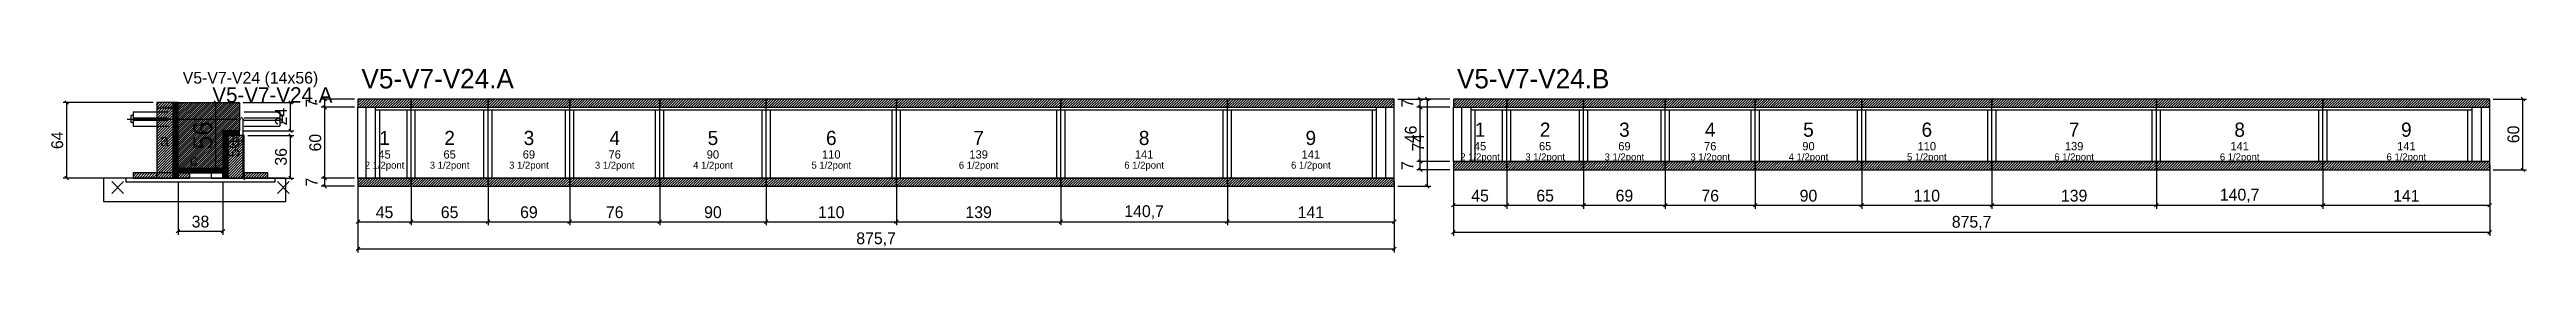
# Model space of a CAD drawing. Extents: x -69 to 2024, y -123 to 33.
import ezdxf
from ezdxf.enums import TextEntityAlignment as Align

# ---------------------------------------------------------------- set-up
doc = ezdxf.new("R2010")
doc.units = 0
for name, color, linetype in [('5', 5, 'Continuous'), ('barrote', 126, 'Continuous'), ('CONCRETO', 251, 'Continuous'), ('COTA', 241, 'Continuous'), ('Cota Seção (2x)', 241, 'Continuous'), ('detalhes', 7, 'Continuous'), ('Hachura', 251, 'Continuous'), ('Madeira', 126, 'Continuous'), ('NOMENCLATURA', 7, 'Continuous'), ('Painéis', 200, 'Continuous'), ('presilha', 224, 'Continuous'), ('SARR_2.2x7', 40, 'Continuous'), ('SARR_3.5x7', 81, 'Continuous'), ('SCO-___-LAJ', 224, 'Continuous'), ('TENSOR', 224, 'Continuous'), ('texto', 7, 'Continuous'), ('Texto Seção', 7, 'Continuous')]:
    doc.layers.add(name, color=color, linetype=linetype)
doc.dimstyles.new('PAINEL', dxfattribs={"dimtxt": 10, "dimasz": 3, "dimexe": 3, "dimexo": 3, "dimgap": 3, "dimtad": 1, "dimblk": 'OBLIQUE', "dimblk1": 'OBLIQUE', "dimcen": 2.5, "dimclrd": 4, "dimclre": 4, "dimclrt": 240, "dimazin": 3, "dimtfac": 1, "dimtmove": 0, "dimatfit": 3})
doc.dimstyles.new('SECAO2X', dxfattribs={"dimtxt": 16, "dimasz": 3, "dimexe": 3, "dimexo": 3, "dimgap": 3, "dimtad": 1, "dimblk": 'OBLIQUE', "dimblk1": 'OBLIQUE', "dimcen": 2.5, "dimclrd": 4, "dimclre": 4, "dimclrt": 240, "dimazin": 3, "dimtfac": 1, "dimtmove": 0, "dimatfit": 3})

# ---------------------------------------------------------------- blocks, each defined once
blk = doc.blocks.new('_OBLIQUE')
at = {"color": 0, "linetype": 'BYBLOCK'}
blk.add_line((-0.5, -0.5), (0.5, 0.5), dxfattribs=at)

msp = doc.modelspace()

# ---------------------------------------------------------------- hatches: boundary and pattern name
at = {"layer": 'COTA'}
h = msp.add_hatch(dxfattribs=at)
h.set_pattern_fill('ANSI31', scale=0.4)
h.paths.add_polyline_path([(40, -52), (40, 4), (92, 4), (92, -20), (78, -20), (78, -52)])
h = msp.add_hatch(dxfattribs=at)
h.set_pattern_fill('ANSI31', scale=0.5)
h.paths.add_polyline_path([(192, 0), (237, 0), (237, 7), (192, 7)])
h = msp.add_hatch(dxfattribs=at)
h.set_pattern_fill('ANSI31', scale=0.5)
h.paths.add_polyline_path([(237, 0), (302, 0), (302, 7), (237, 7)])
h = msp.add_hatch(dxfattribs=at)
h.set_pattern_fill('ANSI31', scale=0.5)
h.paths.add_polyline_path([(302, 0), (371, 0), (371, 7), (302, 7)])
h = msp.add_hatch(dxfattribs=at)
h.set_pattern_fill('ANSI31', scale=0.5)
h.paths.add_polyline_path([(371, 0), (447, 0), (447, 7), (371, 7)])
h = msp.add_hatch(dxfattribs=at)
h.set_pattern_fill('ANSI31', scale=0.5)
h.paths.add_polyline_path([(447, 0), (537, 0), (537, 7), (447, 7)])
h = msp.add_hatch(dxfattribs=at)
h.set_pattern_fill('ANSI31', scale=0.5)
h.paths.add_polyline_path([(537, 0), (647, 0), (647, 7), (537, 7)])
h = msp.add_hatch(dxfattribs=at)
h.set_pattern_fill('ANSI31', scale=0.5)
h.paths.add_polyline_path([(647, 0), (786, 0), (786, 7), (647, 7)])
h = msp.add_hatch(dxfattribs=at)
h.set_pattern_fill('ANSI31', scale=0.5)
h.paths.add_polyline_path([(786, 0), (926.7, 0), (926.7, 7), (786, 7)])
h = msp.add_hatch(dxfattribs=at)
h.set_pattern_fill('ANSI31', scale=0.5)
h.paths.add_polyline_path([(926.7, 0), (1067.7, 0), (1067.7, 7), (926.7, 7)])
h = msp.add_hatch(dxfattribs=at)
h.set_pattern_fill('ANSI31', scale=0.5)
h.paths.add_polyline_path([(1117.7, 0), (1162.7, 0), (1162.7, 7), (1117.7, 7)])
h = msp.add_hatch(dxfattribs=at)
h.set_pattern_fill('ANSI31', scale=0.5)
h.paths.add_polyline_path([(1162.7, 0), (1227.7, 0), (1227.7, 7), (1162.7, 7)])
h = msp.add_hatch(dxfattribs=at)
h.set_pattern_fill('ANSI31', scale=0.5)
h.paths.add_polyline_path([(1227.7, 0), (1296.7, 0), (1296.7, 7), (1227.7, 7)])
h = msp.add_hatch(dxfattribs=at)
h.set_pattern_fill('ANSI31', scale=0.5)
h.paths.add_polyline_path([(1296.7, 0), (1372.7, 0), (1372.7, 7), (1296.7, 7)])
h = msp.add_hatch(dxfattribs=at)
h.set_pattern_fill('ANSI31', scale=0.5)
h.paths.add_polyline_path([(1372.7, 0), (1462.7, 0), (1462.7, 7), (1372.7, 7)])
h = msp.add_hatch(dxfattribs=at)
h.set_pattern_fill('ANSI31', scale=0.5)
h.paths.add_polyline_path([(1462.7, 0), (1572.7, 0), (1572.7, 7), (1462.7, 7)])
h = msp.add_hatch(dxfattribs=at)
h.set_pattern_fill('ANSI31', scale=0.5)
h.paths.add_polyline_path([(1572.7, 0), (1711.7, 0), (1711.7, 7), (1572.7, 7)])
h = msp.add_hatch(dxfattribs=at)
h.set_pattern_fill('ANSI31', scale=0.5)
h.paths.add_polyline_path([(1711.7, 0), (1852.4, 0), (1852.4, 7), (1711.7, 7)])
h = msp.add_hatch(dxfattribs=at)
h.set_pattern_fill('ANSI31', scale=0.5)
h.paths.add_polyline_path([(1852.4, 0), (1993.4, 0), (1993.4, 7), (1852.4, 7)])
h = msp.add_hatch(dxfattribs=at)
h.set_pattern_fill('ANSI31', scale=0.5)
h.paths.add_polyline_path([(192, -67), (237, -67), (237, -60), (192, -60)])
h = msp.add_hatch(dxfattribs=at)
h.set_pattern_fill('ANSI31', scale=0.5)
h.paths.add_polyline_path([(237, -67), (302, -67), (302, -60), (237, -60)])
h = msp.add_hatch(dxfattribs=at)
h.set_pattern_fill('ANSI31', scale=0.5)
h.paths.add_polyline_path([(302, -67), (371, -67), (371, -60), (302, -60)])
h = msp.add_hatch(dxfattribs=at)
h.set_pattern_fill('ANSI31', scale=0.5)
h.paths.add_polyline_path([(371, -67), (447, -67), (447, -60), (371, -60)])
h = msp.add_hatch(dxfattribs=at)
h.set_pattern_fill('ANSI31', scale=0.5)
h.paths.add_polyline_path([(447, -67), (537, -67), (537, -60), (447, -60)])
h = msp.add_hatch(dxfattribs=at)
h.set_pattern_fill('ANSI31', scale=0.5)
h.paths.add_polyline_path([(537, -67), (647, -67), (647, -60), (537, -60)])
h = msp.add_hatch(dxfattribs=at)
h.set_pattern_fill('ANSI31', scale=0.5)
h.paths.add_polyline_path([(647, -67), (786, -67), (786, -60), (647, -60)])
h = msp.add_hatch(dxfattribs=at)
h.set_pattern_fill('ANSI31', scale=0.5)
h.paths.add_polyline_path([(786, -67), (926.7, -67), (926.7, -60), (786, -60)])
h = msp.add_hatch(dxfattribs=at)
h.set_pattern_fill('ANSI31', scale=0.5)
h.paths.add_polyline_path([(926.7, -67), (1067.7, -67), (1067.7, -60), (926.7, -60)])
h = msp.add_hatch(dxfattribs=at)
h.set_pattern_fill('ANSI31', scale=0.5)
h.paths.add_polyline_path([(1117.7, -53), (1162.7, -53), (1162.7, -46), (1117.7, -46)])
h = msp.add_hatch(dxfattribs=at)
h.set_pattern_fill('ANSI31', scale=0.5)
h.paths.add_polyline_path([(1162.7, -53), (1227.7, -53), (1227.7, -46), (1162.7, -46)])
h = msp.add_hatch(dxfattribs=at)
h.set_pattern_fill('ANSI31', scale=0.5)
h.paths.add_polyline_path([(1227.7, -53), (1296.7, -53), (1296.7, -46), (1227.7, -46)])
h = msp.add_hatch(dxfattribs=at)
h.set_pattern_fill('ANSI31', scale=0.5)
h.paths.add_polyline_path([(1296.7, -53), (1372.7, -53), (1372.7, -46), (1296.7, -46)])
h = msp.add_hatch(dxfattribs=at)
h.set_pattern_fill('ANSI31', scale=0.5)
h.paths.add_polyline_path([(1372.7, -53), (1462.7, -53), (1462.7, -46), (1372.7, -46)])
h = msp.add_hatch(dxfattribs=at)
h.set_pattern_fill('ANSI31', scale=0.5)
h.paths.add_polyline_path([(1462.7, -53), (1572.7, -53), (1572.7, -46), (1462.7, -46)])
h = msp.add_hatch(dxfattribs=at)
h.set_pattern_fill('ANSI31', scale=0.5)
h.paths.add_polyline_path([(1572.7, -53), (1711.7, -53), (1711.7, -46), (1572.7, -46)])
h = msp.add_hatch(dxfattribs=at)
h.set_pattern_fill('ANSI31', scale=0.5)
h.paths.add_polyline_path([(1711.7, -53), (1852.4, -53), (1852.4, -46), (1711.7, -46)])
h = msp.add_hatch(dxfattribs=at)
h.set_pattern_fill('ANSI31', scale=0.5)
h.paths.add_polyline_path([(1852.4, -53), (1993.4, -53), (1993.4, -46), (1852.4, -46)])
at = {"layer": 'Hachura'}
h = msp.add_hatch(dxfattribs=at)
h.set_pattern_fill('ANSI31', scale=0.5)
h.paths.add_polyline_path([(22, -60), (36, -60), (36, 4), (22, 4)])
h = msp.add_hatch(dxfattribs=at)
h.set_pattern_fill('ANSI31', scale=0.5)
h.paths.add_polyline_path([(22, -0.4), (36, -0.4), (36, 4), (22, 4)])
h = msp.add_hatch(dxfattribs=at)
h.set_pattern_fill('SOLID')
h.paths.add_polyline_path([(36, -60), (40, -60), (40, 4), (36, 4)])
h = msp.add_hatch(dxfattribs=at)
h.set_pattern_fill('SOLID')
h.paths.add_polyline_path([(78, -24), (92, -24), (92, -20), (78, -20)])
h = msp.add_hatch(dxfattribs=at)
h.set_pattern_fill('SOLID')
h.paths.add_polyline_path([(78, -60), (82, -60), (82, -24), (78, -24)])
h = msp.add_hatch(dxfattribs=at)
h.set_pattern_fill('ANSI31', scale=0.5)
h.paths.add_polyline_path([(82, -60), (96, -60), (96, -24), (82, -24)])
h = msp.add_hatch(dxfattribs=at)
h.set_pattern_fill('ANSI31', scale=0.5)
h.paths.add_polyline_path([(82, -28.4), (96, -28.4), (96, -24), (82, -24)])
h = msp.add_hatch(dxfattribs=at)
h.set_pattern_fill('ANSI31', scale=0.5)
h.paths.add_polyline_path([(2, -60), (22, -60), (22, -55.6), (2, -55.6)])
h = msp.add_hatch(dxfattribs=at)
h.set_pattern_fill('SOLID')
h.paths.add_polyline_path([(40, -55.6), (78, -55.6), (78, -52), (40, -52)])
h = msp.add_hatch(dxfattribs=at)
h.set_pattern_fill('ANSI31', scale=0.5)
h.paths.add_polyline_path([(40, -60), (50, -60), (50, -55.6), (40, -55.6)])
h = msp.add_hatch(dxfattribs=at)
h.set_pattern_fill('ANSI31', scale=0.5)
h.paths.add_polyline_path([(96, -60), (116, -60), (116, -55.6), (96, -55.6)])

# ---------------------------------------------------------------- linework, layer by layer
for p, q in [((0, -7), (0, -13)), ((2, -7), (0, -7)), ((2, -13), (0, -13)), ((2, -4), (32, -4)), ((2, -4), (2, -16)), ((2, -9), (32, -9)), ((2, -11), (32, -11)), ((2, -16), (32, -16)), ((96, -4), (126, -4)), ((96, -9), (126, -9)), ((96, -11), (126, -11)), ((96, -16), (126, -16)), ((126, -4), (126, -16)), ((126, -7), (128, -7)), ((126, -13), (128, -13)), ((128, -7), (128, -13))]:
    msp.add_line(p, q)
at = {"layer": 'barrote'}
msp.add_lwpolyline([(-23, -80), (131, -80), (131, -60), (-23, -60)], close=True, dxfattribs=at)
at = {"layer": 'CONCRETO'}
msp.add_lwpolyline([(40, -52), (40, 4), (92, 4), (92, -20), (78, -20), (78, -52)], close=True, dxfattribs=at)
at = {"layer": 'Madeira'}
for points in [[(22, -60), (36, -60), (36, 4), (22, 4)], [(22, -0.4), (36, -0.4), (36, 4), (22, 4)], [(82, -60), (96, -60), (96, -24), (82, -24)], [(82, -28.4), (96, -28.4), (96, -24), (82, -24)], [(2, -60), (22, -60), (22, -55.6), (2, -55.6)], [(22, -60), (36, -60), (36, -55.6), (22, -55.6)], [(40, -60), (50, -60), (50, -55.6), (40, -55.6)], [(68, -60), (78, -60), (78, -55.6), (68, -55.6)], [(96, -60), (116, -60), (116, -55.6), (96, -55.6)]]:
    msp.add_lwpolyline(points, close=True, dxfattribs=at)
at = {"layer": 'Painéis'}
for p, q in [((192, 0), (237, 0)), ((192, -60), (192, 0)), ((237, -60), (237, 0)), ((237, -60), (237, 0)), ((237, 0), (302, 0)), ((237, -60), (237, 0)), ((302, -60), (302, 0)), ((302, -60), (302, 0)), ((302, 0), (371, 0)), ((302, -60), (302, 0)), ((371, -60), (371, 0)), ((371, -60), (371, 0)), ((371, 0), (447, 0)), ((371, -60), (371, 0)), ((447, -60), (447, 0)), ((447, -60), (447, 0)), ((447, 0), (537, 0)), ((447, -60), (447, 0)), ((537, -60), (537, 0)), ((537, -60), (537, 0)), ((537, 0), (647, 0)), ((537, -60), (537, 0)), ((647, -60), (647, 0)), ((647, -60), (647, 0)), ((647, 0), (786, 0)), ((647, -60), (647, 0)), ((786, -60), (786, 0)), ((786, -60), (786, 0)), ((786, 0), (926.7, 0)), ((786, -60), (786, 0)), ((926.7, -60), (926.7, 0)), ((926.7, -60), (926.7, 0)), ((926.7, 0), (1067.7, 0)), ((926.7, -60), (926.7, 0)), ((1067.7, -60), (1067.7, 0)), ((1117.7, 0), (1162.7, 0)), ((1117.7, -46), (1117.7, 0)), ((1162.7, -46), (1162.7, 0)), ((1162.7, -46), (1162.7, 0)), ((1162.7, 0), (1227.7, 0)), ((1162.7, -46), (1162.7, 0)), ((1227.7, -46), (1227.7, 0)), ((1227.7, -46), (1227.7, 0)), ((1227.7, 0), (1296.7, 0)), ((1227.7, -46), (1227.7, 0)), ((1296.7, -46), (1296.7, 0)), ((1296.7, -46), (1296.7, 0)), ((1296.7, 0), (1372.7, 0)), ((1296.7, -46), (1296.7, 0)), ((1372.7, -46), (1372.7, 0)), ((1372.7, -46), (1372.7, 0)), ((1372.7, 0), (1462.7, 0)), ((1372.7, -46), (1372.7, 0)), ((1462.7, -46), (1462.7, 0)), ((1462.7, -46), (1462.7, 0)), ((1462.7, 0), (1572.7, 0)), ((1462.7, -46), (1462.7, 0)), ((1572.7, -46), (1572.7, 0)), ((1572.7, -46), (1572.7, 0)), ((1572.7, 0), (1711.7, 0)), ((1572.7, -46), (1572.7, 0)), ((1711.7, -46), (1711.7, 0)), ((1711.7, -46), (1711.7, 0)), ((1711.7, 0), (1852.4, 0)), ((1711.7, -46), (1711.7, 0)), ((1852.4, -46), (1852.4, 0)), ((1852.4, -46), (1852.4, 0)), ((1852.4, 0), (1993.4, 0)), ((1852.4, -46), (1852.4, 0)), ((1993.4, -46), (1993.4, 0)), ((192, -60), (237, -60)), ((237, -60), (302, -60)), ((302, -60), (371, -60)), ((371, -60), (447, -60)), ((447, -60), (537, -60)), ((537, -60), (647, -60)), ((647, -60), (786, -60)), ((786, -60), (926.7, -60)), ((926.7, -60), (1067.7, -60)), ((1117.7, -46), (1162.7, -46)), ((1162.7, -46), (1227.7, -46)), ((1227.7, -46), (1296.7, -46)), ((1296.7, -46), (1372.7, -46)), ((1372.7, -46), (1462.7, -46)), ((1462.7, -46), (1572.7, -46)), ((1572.7, -46), (1711.7, -46)), ((1711.7, -46), (1852.4, -46)), ((1852.4, -46), (1993.4, -46))]:
    msp.add_line(p, q, dxfattribs=at)
for points in [[(36, -60), (40, -60), (40, 4), (36, 4)], [(78, -24), (92, -24), (92, -20), (78, -20)], [(78, -60), (82, -60), (82, -24), (78, -24)], [(40, -55.6), (78, -55.6), (78, -52), (40, -52)]]:
    msp.add_lwpolyline(points, close=True, dxfattribs=at)
at = {"layer": 'presilha'}
for p, q in [((-16, -73), (-6, -63)), ((-16, -63), (-6, -73)), ((124, -73), (134, -63)), ((124, -63), (134, -73))]:
    msp.add_line(p, q, dxfattribs=at)
at = {"layer": 'SARR_2.2x7'}
for p, q in [((199, -60), (199, 0)), ((1060.7, -60), (1060.7, 0)), ((1124.7, -46), (1124.7, 0)), ((1986.4, -46), (1986.4, 0)), ((207, -2.2), (237, -2.2)), ((237, -2.2), (302, -2.2)), ((302, -2.2), (371, -2.2)), ((371, -2.2), (447, -2.2)), ((447, -2.2), (537, -2.2)), ((537, -2.2), (647, -2.2)), ((647, -2.2), (786, -2.2)), ((786, -2.2), (926.7, -2.2)), ((926.7, -2.2), (1052.7, -2.2)), ((1132.7, -2.2), (1162.7, -2.2)), ((1162.7, -2.2), (1227.7, -2.2)), ((1227.7, -2.2), (1296.7, -2.2)), ((1296.7, -2.2), (1372.7, -2.2)), ((1372.7, -2.2), (1462.7, -2.2)), ((1462.7, -2.2), (1572.7, -2.2)), ((1572.7, -2.2), (1711.7, -2.2)), ((1711.7, -2.2), (1852.4, -2.2)), ((1852.4, -2.2), (1978.4, -2.2))]:
    msp.add_line(p, q, dxfattribs=at)
at = {"layer": 'SARR_3.5x7'}
for p, q in [((207, -60), (207, 0)), ((237, -60), (237, 0)), ((237, -60), (237, 0)), ((302, -60), (302, 0)), ((302, -60), (302, 0)), ((371, -60), (371, 0)), ((371, -60), (371, 0)), ((447, -60), (447, 0)), ((447, -60), (447, 0)), ((537, -60), (537, 0)), ((537, -60), (537, 0)), ((647, -60), (647, 0)), ((647, -60), (647, 0)), ((786, -60), (786, 0)), ((786, -60), (786, 0)), ((926.7, -60), (926.7, 0)), ((926.7, -60), (926.7, 0)), ((1052.7, -60), (1052.7, 0)), ((1132.7, -46), (1132.7, 0)), ((1162.7, -46), (1162.7, 0)), ((1162.7, -46), (1162.7, 0)), ((1227.7, -46), (1227.7, 0)), ((1227.7, -46), (1227.7, 0)), ((1296.7, -46), (1296.7, 0)), ((1296.7, -46), (1296.7, 0)), ((1372.7, -46), (1372.7, 0)), ((1372.7, -46), (1372.7, 0)), ((1462.7, -46), (1462.7, 0)), ((1462.7, -46), (1462.7, 0)), ((1572.7, -46), (1572.7, 0)), ((1572.7, -46), (1572.7, 0)), ((1711.7, -46), (1711.7, 0)), ((1711.7, -46), (1711.7, 0)), ((1852.4, -46), (1852.4, 0)), ((1852.4, -46), (1852.4, 0)), ((1978.4, -46), (1978.4, 0)), ((210.5, -60), (210.5, -2.2)), ((233.5, -60), (233.5, -2.2)), ((240.5, -60), (240.5, -2.2)), ((298.5, -60), (298.5, -2.2)), ((305.5, -60), (305.5, -2.2)), ((367.5, -60), (367.5, -2.2)), ((374.5, -60), (374.5, -2.2)), ((443.5, -60), (443.5, -2.2)), ((450.5, -60), (450.5, -2.2)), ((533.5, -60), (533.5, -2.2)), ((540.5, -60), (540.5, -2.2)), ((643.5, -60), (643.5, -2.2)), ((650.5, -60), (650.5, -2.2)), ((782.5, -60), (782.5, -2.2)), ((789.5, -60), (789.5, -2.2)), ((923.2, -60), (923.2, -2.2)), ((930.2, -60), (930.2, -2.2)), ((1049.2, -60), (1049.2, -2.2)), ((1136.2, -46), (1136.2, -2.2)), ((1159.2, -46), (1159.2, -2.2)), ((1166.2, -46), (1166.2, -2.2)), ((1224.2, -46), (1224.2, -2.2)), ((1231.2, -46), (1231.2, -2.2)), ((1293.2, -46), (1293.2, -2.2)), ((1300.2, -46), (1300.2, -2.2)), ((1369.2, -46), (1369.2, -2.2)), ((1376.2, -46), (1376.2, -2.2)), ((1459.2, -46), (1459.2, -2.2)), ((1466.2, -46), (1466.2, -2.2)), ((1569.2, -46), (1569.2, -2.2)), ((1576.2, -46), (1576.2, -2.2)), ((1708.2, -46), (1708.2, -2.2)), ((1715.2, -46), (1715.2, -2.2)), ((1848.9, -46), (1848.9, -2.2)), ((1855.9, -46), (1855.9, -2.2)), ((1974.9, -46), (1974.9, -2.2)), ((207, -60), (210.5, -60)), ((233.5, -60), (237, -60)), ((237, -60), (240.5, -60)), ((298.5, -60), (302, -60)), ((302, -60), (305.5, -60)), ((367.5, -60), (371, -60)), ((371, -60), (374.5, -60)), ((443.5, -60), (447, -60)), ((447, -60), (450.5, -60)), ((533.5, -60), (537, -60)), ((537, -60), (540.5, -60)), ((643.5, -60), (647, -60)), ((647, -60), (650.5, -60)), ((782.5, -60), (786, -60)), ((786, -60), (789.5, -60)), ((923.2, -60), (926.7, -60)), ((926.7, -60), (930.2, -60)), ((1049.2, -60), (1052.7, -60)), ((1132.7, -46), (1136.2, -46)), ((1159.2, -46), (1162.7, -46)), ((1162.7, -46), (1166.2, -46)), ((1224.2, -46), (1227.7, -46)), ((1227.7, -46), (1231.2, -46)), ((1293.2, -46), (1296.7, -46)), ((1296.7, -46), (1300.2, -46)), ((1369.2, -46), (1372.7, -46)), ((1372.7, -46), (1376.2, -46)), ((1459.2, -46), (1462.7, -46)), ((1462.7, -46), (1466.2, -46)), ((1569.2, -46), (1572.7, -46)), ((1572.7, -46), (1576.2, -46)), ((1708.2, -46), (1711.7, -46)), ((1711.7, -46), (1715.2, -46)), ((1848.9, -46), (1852.4, -46)), ((1852.4, -46), (1855.9, -46)), ((1974.9, -46), (1978.4, -46))]:
    msp.add_line(p, q, dxfattribs=at)
at = {"layer": 'SCO-___-LAJ'}
for points in [[(192, 0), (237, 0), (237, 7), (192, 7)], [(237, 0), (302, 0), (302, 7), (237, 7)], [(302, 0), (371, 0), (371, 7), (302, 7)], [(371, 0), (447, 0), (447, 7), (371, 7)], [(447, 0), (537, 0), (537, 7), (447, 7)], [(537, 0), (647, 0), (647, 7), (537, 7)], [(647, 0), (786, 0), (786, 7), (647, 7)], [(786, 0), (926.7, 0), (926.7, 7), (786, 7)], [(926.7, 0), (1067.7, 0), (1067.7, 7), (926.7, 7)], [(1117.7, 0), (1162.7, 0), (1162.7, 7), (1117.7, 7)], [(1162.7, 0), (1227.7, 0), (1227.7, 7), (1162.7, 7)], [(1227.7, 0), (1296.7, 0), (1296.7, 7), (1227.7, 7)], [(1296.7, 0), (1372.7, 0), (1372.7, 7), (1296.7, 7)], [(1372.7, 0), (1462.7, 0), (1462.7, 7), (1372.7, 7)], [(1462.7, 0), (1572.7, 0), (1572.7, 7), (1462.7, 7)], [(1572.7, 0), (1711.7, 0), (1711.7, 7), (1572.7, 7)], [(1711.7, 0), (1852.4, 0), (1852.4, 7), (1711.7, 7)], [(1852.4, 0), (1993.4, 0), (1993.4, 7), (1852.4, 7)], [(-4, -63.2), (122, -63.2), (122, -60), (-4, -60)], [(192, -67), (237, -67), (237, -60), (192, -60)], [(237, -67), (302, -67), (302, -60), (237, -60)], [(302, -67), (371, -67), (371, -60), (302, -60)], [(371, -67), (447, -67), (447, -60), (371, -60)], [(447, -67), (537, -67), (537, -60), (447, -60)], [(537, -67), (647, -67), (647, -60), (537, -60)], [(647, -67), (786, -67), (786, -60), (647, -60)], [(786, -67), (926.7, -67), (926.7, -60), (786, -60)], [(926.7, -67), (1067.7, -67), (1067.7, -60), (926.7, -60)], [(1117.7, -53), (1162.7, -53), (1162.7, -46), (1117.7, -46)], [(1162.7, -53), (1227.7, -53), (1227.7, -46), (1162.7, -46)], [(1227.7, -53), (1296.7, -53), (1296.7, -46), (1227.7, -46)], [(1296.7, -53), (1372.7, -53), (1372.7, -46), (1296.7, -46)], [(1372.7, -53), (1462.7, -53), (1462.7, -46), (1372.7, -46)], [(1462.7, -53), (1572.7, -53), (1572.7, -46), (1462.7, -46)], [(1572.7, -53), (1711.7, -53), (1711.7, -46), (1572.7, -46)], [(1711.7, -53), (1852.4, -53), (1852.4, -46), (1711.7, -46)], [(1852.4, -53), (1993.4, -53), (1993.4, -46), (1852.4, -46)]]:
    msp.add_lwpolyline(points, close=True, dxfattribs=at)
at = {"layer": 'TENSOR'}
msp.add_line((-3, -10), (90, -10), dxfattribs=at)

# ---------------------------------------------------------------- texts
at = {"layer": '5'}
for s, height, p in [('1', 12, (214.5, -26)), ('2', 12, (269.5, -26)), ('3', 12, (336.5, -26)), ('4', 12, (409, -26)), ('5', 12, (492, -26)), ('6', 12, (592, -26)), ('7', 12, (716.5, -26)), ('8', 12, (856.35, -26)), ('9', 12, (997.2, -26)), ('1', 12, (1140.2, -19)), ('2', 12, (1195.2, -19)), ('3', 12, (1262.2, -19)), ('4', 12, (1334.7, -19)), ('5', 12, (1417.7, -19)), ('6', 12, (1517.7, -19)), ('7', 12, (1642.2, -19)), ('8', 12, (1782.05, -19)), ('9', 12, (1922.9, -19)), ('45', 7, (214.5, -40)), ('65', 7, (269.5, -40)), ('69', 7, (336.5, -40)), ('76', 7, (409, -40)), ('90', 7, (492, -40)), ('110', 7, (592, -40)), ('139', 7, (716.5, -40)), ('141', 7, (856.35, -40)), ('141', 7, (997.2, -40)), ('45', 7, (1140.2, -33)), ('65', 7, (1195.2, -33)), ('69', 7, (1262.2, -33)), ('76', 7, (1334.7, -33)), ('90', 7, (1417.7, -33)), ('110', 7, (1517.7, -33)), ('139', 7, (1642.2, -33)), ('141', 7, (1782.05, -33)), ('141', 7, (1922.9, -33))]:
    msp.add_text(s, height=height, dxfattribs=at).set_placement(p, align=Align.MIDDLE_CENTER)
at = {"layer": 'detalhes'}
for s, p in [('a', (25, -32.7)), ('b', (85, -32.7)), ('c', (50, -49.5))]:
    msp.add_text(s, height=9.6, dxfattribs=at).set_placement(p)
at = {"layer": 'NOMENCLATURA'}
for s, p in [('V5-V7-V24.A', (195, 16)), ('V5-V7-V24.B', (1120.7, 16))]:
    msp.add_text(s, height=16.5, dxfattribs=at).set_placement(p)
at = {"layer": 'texto', "char_height": 6, "attachment_point": 5}
for s, insert in [('2 1/2pont', (1140.2, -43)), ('3 1/2pont', (1195.2, -43)), ('3 1/2pont', (1262.2, -43)), ('3 1/2pont', (1334.7, -43)), ('4 1/2pont', (1417.7, -43)), ('5 1/2pont', (1517.7, -43)), ('6 1/2pont', (1642.2, -43)), ('6 1/2pont', (1782.05, -43)), ('6 1/2pont', (1922.9, -43)), ('2 1/2pont', (214.5, -50)), ('3 1/2pont', (269.5, -50)), ('3 1/2pont', (336.5, -50)), ('3 1/2pont', (409, -50)), ('4 1/2pont', (492, -50)), ('5 1/2pont', (592, -50)), ('6 1/2pont', (716.5, -50)), ('6 1/2pont', (856.35, -50)), ('6 1/2pont', (997.2, -50))]:
    msp.add_mtext(s, dxfattribs=dict(at, insert=insert))
at = {"layer": 'Texto Seção'}
for s, height, p in [('V5-V7-V24 (14x56)', 10, (44, 20)), ('V5-V7-V24.A', 13, (69, 4))]:
    msp.add_text(s, height=height, dxfattribs=at).set_placement(p)

# ---------------------------------------------------------------- dimensions: what is measured, and where the dimension line sits
at = {"layer": 'COTA'}
for base, p1, p2 in [((-54, -60), (2, -60), (22, 4)), ((135, -20), (92, -20), (92, 4)), ((164, 0), (192, 0), (192, 7)), ((164, -60), (192, -60), (192, 0)), ((1095.7, -67), (1067.7, -67), (1067.7, 7)), ((1089.7, 0), (1117.7, 0), (1117.7, 7)), ((1089.7, -46), (1117.7, -46), (1117.7, 0)), ((2021.4, -53), (1993.4, -53), (1993.4, 7)), ((95, -60), (96, -60), (96, -10)), ((135, -60), (96, -60), (96, -24)), ((164, -67), (192, -67), (192, -60)), ((1089.7, -53), (1117.7, -53), (1117.7, -46))]:
    msp.add_linear_dim(base=base, p1=p1, p2=p2, angle=90, dimstyle='PAINEL', dxfattribs=at).render()
for base, p1, p2 in [((40, -105), (40, -60), (78, -60)), ((192, -97), (192, -60), (237, -60)), ((192, -120), (192, -60), (1067.7, -60)), ((237, -97), (237, -60), (302, -60)), ((302, -97), (302, -60), (371, -60)), ((371, -97), (371, -60), (447, -60)), ((447, -97), (447, -60), (537, -60)), ((537, -97), (537, -60), (647, -60)), ((647, -97), (647, -60), (786, -60)), ((786, -97), (786, -60), (926.7, -60)), ((926.7, -97), (926.7, -60), (1067.7, -60)), ((1117.7, -83), (1117.7, -46), (1162.7, -46)), ((1117.7, -106), (1117.7, -46), (1993.4, -46)), ((1162.7, -83), (1162.7, -46), (1227.7, -46)), ((1227.7, -83), (1227.7, -46), (1296.7, -46)), ((1296.7, -83), (1296.7, -46), (1372.7, -46)), ((1372.7, -83), (1372.7, -46), (1462.7, -46)), ((1462.7, -83), (1462.7, -46), (1572.7, -46)), ((1572.7, -83), (1572.7, -46), (1711.7, -46)), ((1711.7, -83), (1711.7, -46), (1852.4, -46)), ((1852.4, -83), (1852.4, -46), (1993.4, -46))]:
    msp.add_linear_dim(base=base, p1=p1, p2=p2, dimstyle='PAINEL', dxfattribs=at).render()
at = {"layer": 'Cota Seção (2x)'}
msp.add_linear_dim(base=(72, -52), p1=(40, -52), p2=(40, 4), angle=90, dimstyle='SECAO2X', dxfattribs=at).render()

doc.saveas('drawing.dxf')
